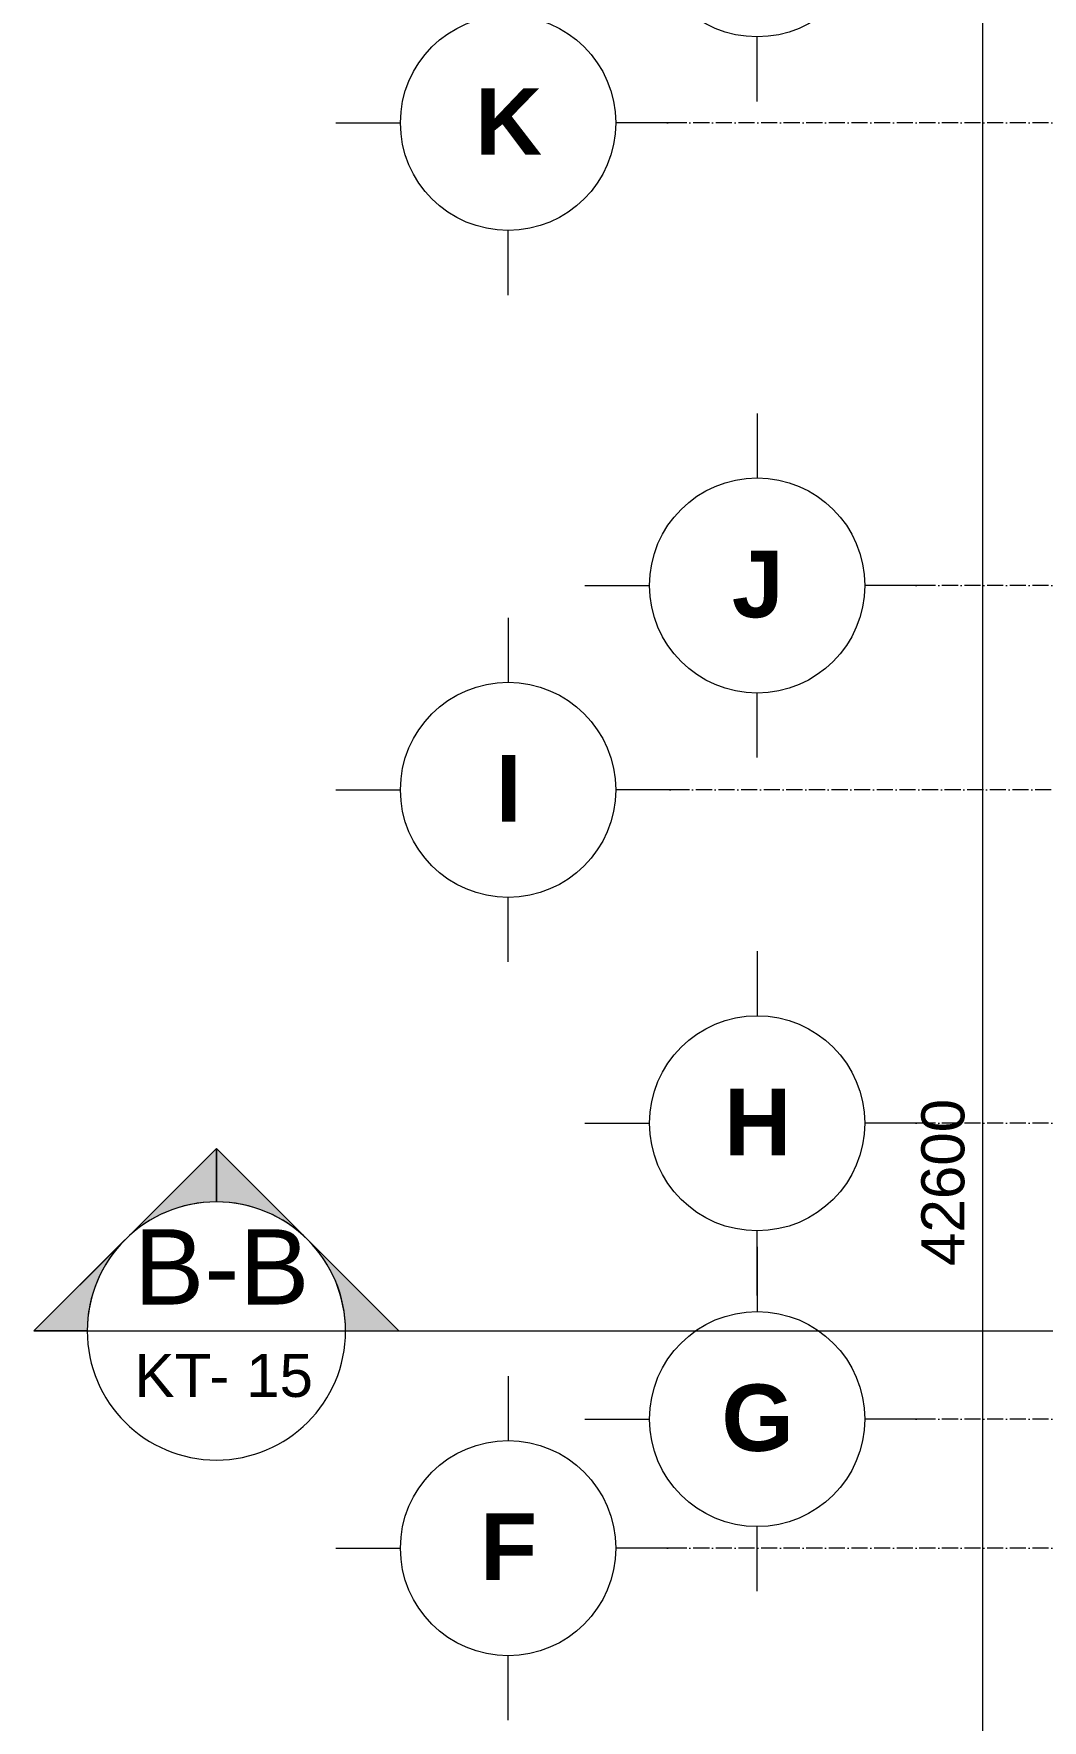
# Model space of a CAD drawing. Header units: millimetres. Extents: x -20215 to 101892, y -17414 to 45470.
# Drawn here: x -20215 to -10843, y 16300 to 31979 of the extents above; entities that cross this region are included whole.
import ezdxf

# ---------------------------------------------------------------- set-up
doc = ezdxf.new("R2010")
doc.units = ezdxf.units.MM
doc.linetypes.add('Grid Line', pattern=[4.2, 3, -0.6, 0, -0.6])
for name, color, linetype, lineweight in [('DIM', 1, 'Continuous', 5), ('G-ANNO-SYMB', 111, 'Continuous', 5), ('KH', 6, 'Continuous', 5), ('TRUC', 225, 'Continuous', 5)]:
    doc.layers.add(name, color=color, linetype=linetype, lineweight=lineweight)
doc.styles.add('Arial', font='arial_0.ttf', dxfattribs={"height": 700})
doc.styles.add('Arial_1', font='arial_0.ttf', dxfattribs={"height": 400})
doc.styles.add('Arial_B', font='arialbd_0.ttf', dxfattribs={"height": 619.047619})
doc.styles.add('TA1', font='arial_0.ttf')
doc.dimstyles.new('D_200_KTx2', dxfattribs={"dimtxt": 400, "dimasz": 300, "dimexe": 300, "dimexo": 300, "dimgap": 160, "dimtad": 1, "dimdec": 0, "dimzin": 9, "dimtxsty": 'TA1', "dimblk": 'ARCHTICK', "dimcen": 1, "dimdle": 300, "dimclrd": 256, "dimclre": 256, "dimclrt": 7, "dimadec": 0, "dimazin": 0, "dimtfac": 1, "dimtdec": 0, "dimtix": 1, "dimtmove": 1, "dimatfit": 3, "dimldrblk": 'ARCHTICK', "dimfxl": 0, "dimtolj": 1, "dimtzin": 0, "dimlwd": -1, "dimlwe": -1, "dimarcsym": 0})

# ---------------------------------------------------------------- blocks, each defined once
blk = doc.blocks.new('Section - AL_Section Head-VIEW NAME-1067178-MẶT BẰNG TẦNG 4')
at = {"layer": 'G-ANNO-SYMB'}
h = blk.add_hatch(color=256, dxfattribs=at)
edge = h.paths.add_edge_path(flags=0)
edge.add_line((-6, 8.485), (-6, 6))
edge.add_arc((-6, 0), 6, 90, 135)
edge.add_line((-10.243, 4.243), (-6, 8.485))
h = blk.add_hatch(color=256, dxfattribs=at)
edge = h.paths.add_edge_path(flags=0)
edge.add_line((-6, 8.485), (-1.757, 4.243))
edge.add_arc((-6, 0), 6, 45, 90)
edge.add_line((-6, 6), (-6, 8.485))
h = blk.add_hatch(color=256, dxfattribs=at)
edge = h.paths.add_edge_path(flags=0)
edge.add_line((-14.485, 0), (-10.243, 4.243))
edge.add_arc((-6, 0), 6, 135, 180)
edge.add_line((-12, 0), (-14.485, 0))
h = blk.add_hatch(color=256, dxfattribs=at)
edge = h.paths.add_edge_path(flags=0)
edge.add_line((2.485, 0), (0, 0))
edge.add_arc((-6, 0), 6, 360, 405)
edge.add_line((-1.757, 4.243), (2.485, 0))
for p, q in [((-6, 8.485), (-14.485, 0)), ((-6, 8.485), (-10.243, 4.243)), ((-6, 8.485), (2.485, 0)), ((-6, 6), (-6, 8.485)), ((-6, 8.485), (-6, 6)), ((-1.757, 4.243), (-6, 8.485)), ((-10.243, 4.243), (-14.485, 0)), ((2.485, 0), (-1.757, 4.243)), ((-14.485, 0), (-12, 0)), ((0, 0), (2.485, 0)), ((-12, 0), (-14.485, 0)), ((0, 0), (2.485, 0))]:
    blk.add_line(p, q, dxfattribs=at)
for start, end in [(360, 180), (90, 135), (45, 90), (135, 180), (360, 45), (180, 360)]:
    blk.add_arc((-6, 0), 6, start, end, dxfattribs=at)
blk = doc.blocks.new('_ARCHTICK')
at = {"color": 0, "linetype": 'ByBlock', "const_width": 0.15}
blk.add_lwpolyline([(-0.5, -0.5), (0.5, 0.5)], dxfattribs=at)
blk = doc.blocks.new('*D415')
at = {"layer": 'Defpoints', "color": 0, "transparency": 16777216}
for p in [(-8499, 42600), (-11399, 0), (-8499, 0)]:
    blk.add_point(p, dxfattribs=at)
at = {"layer": 'DIM', "transparency": 16777216}
for p, q in [((-11399, 42900), (-11399, -300)), ((-8799, 42600), (-11699, 42600)), ((-8799, 0), (-11699, 0))]:
    blk.add_line(p, q, dxfattribs=at)
at = {"layer": 'DIM', "transparency": 16777216, "xscale": 300, "yscale": 300, "zscale": 300}
for p, rotation in [((-11399, 42600), 90), ((-11399, 0), 270)]:
    blk.add_blockref('_ARCHTICK', p, dxfattribs=dict(at, rotation=rotation))
at = {"layer": 'DIM', "color": 7, "transparency": 16777216, "insert": (-11764, 21300), "char_height": 400, "attachment_point": 5, "rotation": 90, "style": 'TA1'}
blk.add_mtext('\\A1;42600', dxfattribs=at)
blk = doc.blocks.new('Grid - FamilyAL-KH TRUC-550400-MẶT BẰNG HẦM 2')
at = {"layer": 'KH'}
for p, q in [((0, 7), (0, 4)), ((-8, -1), (-5, -1)), ((8, -1), (5, -1)), ((0, -9), (0, -6))]:
    blk.add_line(p, q, dxfattribs=at)
blk.add_circle((0, -1), 5, dxfattribs=at)

msp = doc.modelspace()

# ---------------------------------------------------------------- linework, layer by layer
at = {"layer": 'G-ANNO-SYMB'}
for p, q in [((-19717.6, 19919), (-17317.6, 19919)), ((-17317.6, 19919), (98188.3, 19919))]:
    msp.add_line(p, q, dxfattribs=at)
at = {"layer": 'TRUC', "linetype": 'Grid Line', "ltscale": 50}
for p, q in [((43000.5, 31149.9), (-14407, 31149.9)), ((43000.5, 26849.9), (-12092.4, 26849.9)), ((43025.5, 24949.9), (-14382, 24949.9)), ((43000.5, 21849.9), (-12092.4, 21849.9)), ((43000.5, 19099.9), (-12092.4, 19099.9)), ((43000.5, 17899.9), (-14407, 17899.9))]:
    msp.add_line(p, q, dxfattribs=at)

# ---------------------------------------------------------------- block references
at = {"lineweight": 5, "xscale": 200.0000000000002, "yscale": 200.0000000000002, "zscale": 200.0000000000002, "rotation": 90}
for p in [(-13692.4, 32949.9), (-16007, 31149.9), (-13692.4, 26849.9), (-16007, 24949.9), (-13692.4, 21849.9), (-13692.4, 19099.9), (-16007, 17899.9)]:
    msp.add_blockref('Grid - FamilyAL-KH TRUC-550400-MẶT BẰNG HẦM 2', p, dxfattribs=at)
at = {"layer": 'G-ANNO-SYMB', "xscale": 199.9999999999999, "yscale": 199.9999999999999, "zscale": 199.9999999999999}
msp.add_blockref('Section - AL_Section Head-VIEW NAME-1067178-MẶT BẰNG TẦNG 4', (-17317.6, 19919), dxfattribs=at)

# ---------------------------------------------------------------- texts
at = {"layer": 'G-ANNO-SYMB', "attachment_point": 2, "line_spacing_factor": 0.941778}
for s, insert, char_height, width, style in [('B-B', (-18468.1, 20864.7), 700, 1945.35, 'Arial'), ('KT', (-18922.2, 19705.8), 400, 852.085, 'Arial_1'), ('- 15', (-18101.3, 19705.8), 400, 1150.805, 'Arial_1')]:
    msp.add_mtext(s, dxfattribs=dict(at, insert=insert, char_height=char_height, width=width, style=style))
at = {"layer": 'KH', "char_height": 619.048, "attachment_point": 2, "line_spacing_factor": 0.941778, "style": 'Arial_B'}
for s, insert, width in [('\\fArial|b1|i0|c0|p34|;K', (-15801.9, 31472.4), 727.186), ('\\fArial|b1|i0|c0|p34|;J', (-13487.2, 27172.4), 558.244), ('\\fArial|b1|i0|c0|p34|;I', (-15801.9, 25272.4), 279.122), ('\\fArial|b1|i0|c0|p34|;H', (-13487.2, 22172.4), 727.186), ('\\fArial|b1|i0|c0|p34|;G', (-13487.2, 19422.4), 785.949), ('\\fArial|b1|i0|c0|p34|;F', (-15801.9, 18222.4), 617.007)]:
    msp.add_mtext(s, dxfattribs=dict(at, insert=insert, width=width))

# ---------------------------------------------------------------- dimensions: what is measured, and where the dimension line sits
at = {"layer": 'DIM'}
dim = msp.add_linear_dim(base=(-11399.5, -0.1), p1=(-8499.5, 42599.9), p2=(-8499.5, -0.1), angle=90, dimstyle='D_200_KTx2', dxfattribs=at)
dim.commit()
dim.dimension.update_dxf_attribs({"geometry": '*D415', "text_midpoint": (-11763.7, 21299.9)})

doc.saveas('drawing.dxf')
